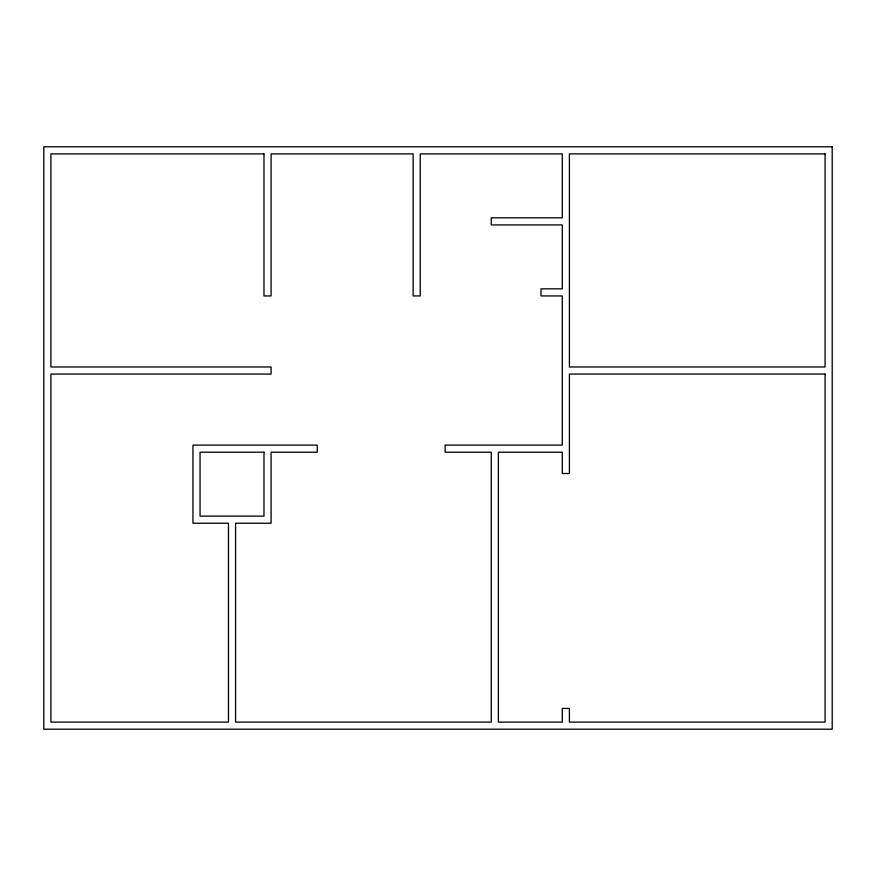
<?xml version="1.0" encoding="UTF-8"?>
<svg xmlns="http://www.w3.org/2000/svg" width="876" height="876" viewBox="0 0 876 876"><rect width="100%" height="100%" fill="white"/><g stroke="black" fill="none" stroke-linecap="round" stroke-linejoin="round"><path stroke-width="1.31" d="M832.2 146.785L43.8 146.785L43.8 729.215L832.2 729.215L832.2 146.785M263.983 153.891L50.907 153.891L50.907 366.978L271.089 366.978L271.089 374.074L50.907 374.074L50.907 722.109L228.472 722.109L228.472 523.235L192.961 523.235L192.961 445.107L317.254 445.107L317.254 452.202L271.089 452.202L271.089 523.235L235.578 523.235L235.578 722.109L491.272 722.109L491.272 452.202L445.107 452.202L445.107 445.107L562.293 445.107L562.293 295.946L540.985 295.946L540.985 288.839L562.293 288.839L562.293 224.924L491.272 224.924L491.272 217.817L562.293 217.817L562.293 153.891L420.239 153.891L420.239 295.946L413.144 295.946L413.144 153.891L271.089 153.891L271.089 295.946L263.983 295.946L263.983 153.891M825.093 153.891L569.4 153.891L569.4 366.978L825.093 366.978L825.093 153.891M825.093 374.074L569.4 374.074L569.4 473.511L562.293 473.511L562.293 452.202L498.378 452.202L498.378 722.109L562.293 722.109L562.293 708.443L569.4 708.443L569.4 722.109L825.093 722.109L825.093 374.074M263.983 452.202L200.056 452.202L200.056 516.128L263.983 516.128L263.983 452.202"/></g></svg>
